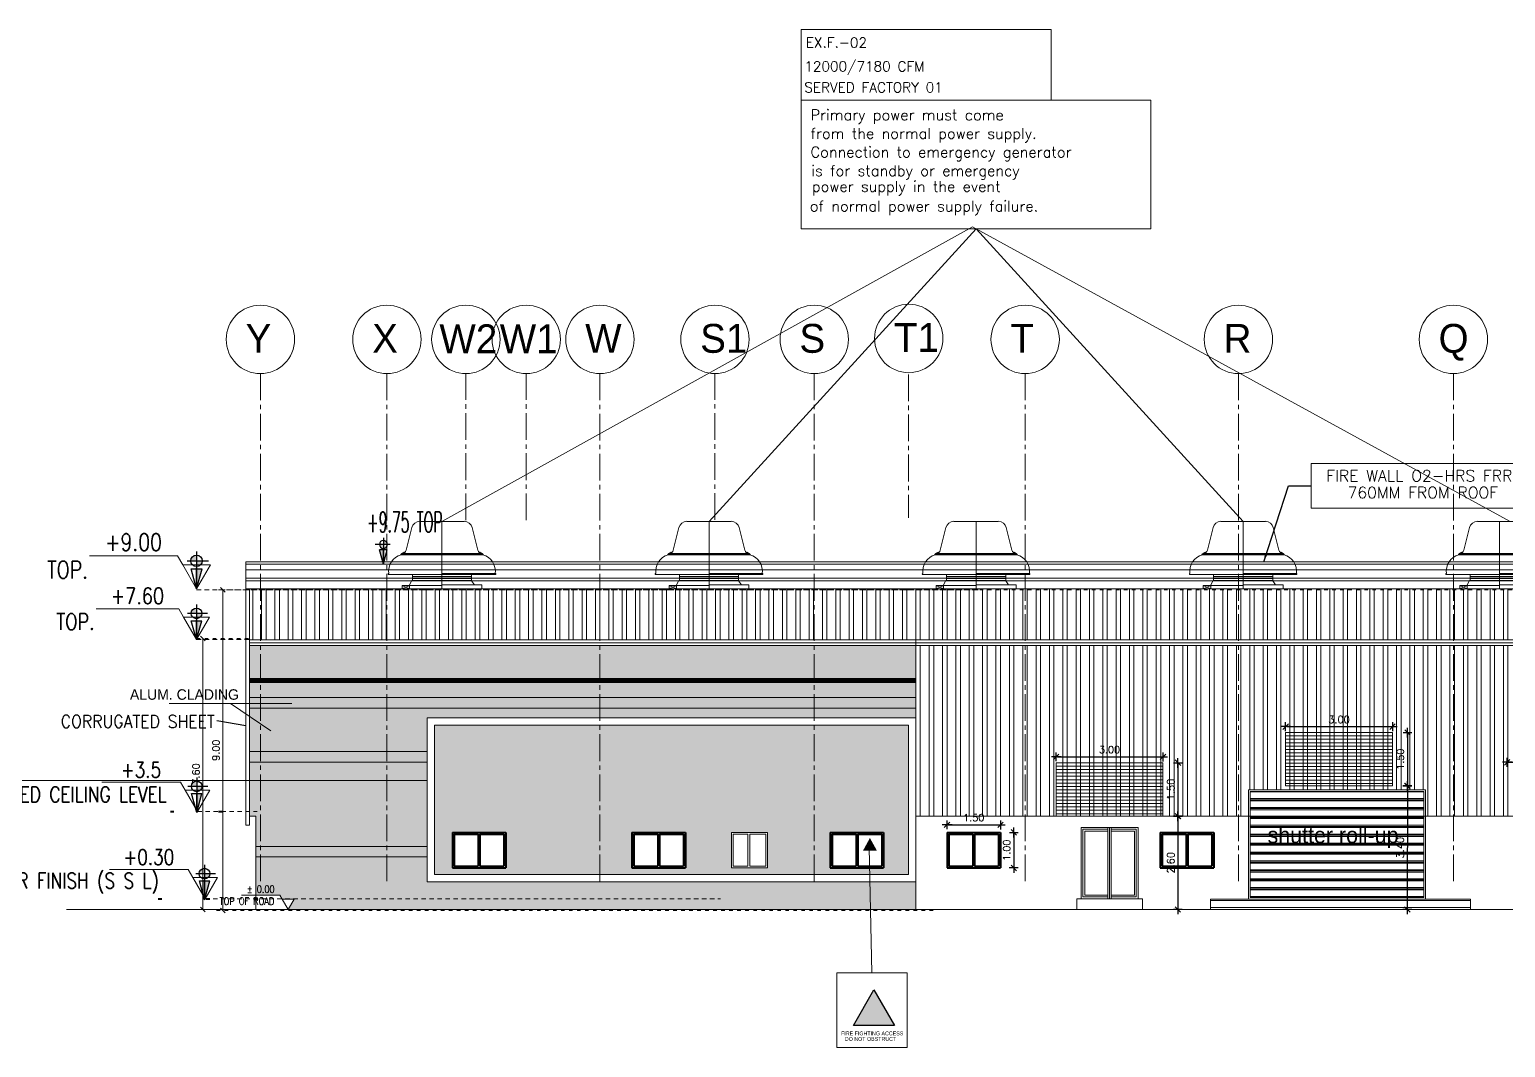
# Model space of a CAD drawing. Header units: inches. Extents: x -68096 to 69834, y -16833 to 17650.
# Drawn here: x 798.52 to 839.97, y -156.51 to -127.94 of the extents above; entities that cross this region are included whole.
import ezdxf
from ezdxf.enums import TextEntityAlignment as Align

# ---------------------------------------------------------------- set-up
doc = ezdxf.new("R2010")
doc.units = ezdxf.units.IN
doc.header["$MEASUREMENT"] = 0
for name, pattern in [('ACAD_ISO03W100', [30, 12, -18]), ('CENTER2', [1.125, 0.75, -0.125, 0.125, -0.125]), ('DASHED2', [0.375, 0.25, -0.125]), ('DOT2', [0.125, 0, -0.125]), ('HIDDEN2', [0.1875, 0.125, -0.0625])]:
    doc.linetypes.add(name, pattern=pattern)
for name, color, linetype in [('10', 7, 'Continuous'), ('11-FRESH-AIR-TEXT', 4, 'Continuous'), ('4-TEXT-HVAC', 4, 'Continuous'), ('a-kerb', 255, 'Continuous'), ('A-TEXT', 3, 'Continuous'), ('AXES', 251, 'CENTER2'), ('DIM18', 40, 'Continuous'), ('DOTS', 6, 'DOT2'), ('ELEV', 37, 'Continuous'), ('Hatch', 8, 'Continuous'), ('M-DETL-GRPH', 4, 'Continuous'), ('SECLEVEL', 1, 'Continuous'), ('TEXT', 23, 'Continuous')]:
    doc.layers.add(name, color=color, linetype=linetype)
for name, color, linetype, lineweight in [('A-EXISTING-HATCH-10', 8, 'Continuous', 20), ('A-LEVEL ICON', 223, 'Continuous', 20), ('A-WALLCMU-50', 7, 'Continuous', 50), ('PEN30', 35, 'Continuous', 13), ('REF', 233, 'Continuous', 18), ('WALL', 41, 'Continuous', 40)]:
    doc.layers.add(name, color=color, linetype=linetype, lineweight=lineweight)
doc.styles.add('ATTRIBUTE', font='ROMANS.shx')
doc.styles.add('Browallia', font='')
doc.styles.add('ROMANC', font='romanc', dxfattribs={"height": 0.2})
doc.styles.add('ROMANS', font='romans.shx')
doc.styles.get("Standard").update_dxf_attribs({"font": 'arial.ttf'})
doc.styles.add('STYLE6', font='romanc.shx', dxfattribs={"width": 0.6})
doc.styles.add('stylus BT ku', font='GOTHIC.TTF', dxfattribs={"height": 0.17})
doc.styles.add('TXT08', font='SIMPLEX.SHX', dxfattribs={"width": 0.9})
doc.styles.get('Browallia').set_extended_font_data('BrowalliaUPC')
doc.dimstyles.new('100', dxfattribs={"dimtxt": 0.2, "dimasz": 0.035, "dimexe": 0, "dimexo": 0, "dimgap": 0.1, "dimtad": 1, "dimzin": 0, "dimdsep": 46, "dimtxsty": 'ROMANS', "dimblk": 'J2', "dimblk1": 'J2', "dimblk2": 'J2', "dimsah": 1, "dimcen": 0, "dimse1": 1, "dimse2": 1, "dimclrd": 1, "dimclre": 1, "dimclrt": 6, "dimadec": 0, "dimazin": 0, "dimtfac": 0.9, "dimtix": 1, "dimtmove": 2, "dimatfit": 3, "dimldrblk": 'J2', "dimfxl": 1, "dimtolj": 1, "dimtzin": 0, "dimarcsym": 0})
doc.dimstyles.new('JYT', dxfattribs={"dimscale": 0, "dimtxt": 0.2, "dimasz": 0.13, "dimexe": 0.2, "dimexo": 0.05, "dimgap": 0.09, "dimtad": 1, "dimzin": 0, "dimdsep": 46, "dimtxsty": 'ROMANS', "dimblk": 'OBLIQUE', "dimcen": 0.09, "dimclrd": 1, "dimclre": 1, "dimclrt": 2, "dimadec": 0, "dimazin": 0, "dimtfac": 0.72, "dimtix": 1, "dimtofl": 0, "dimtmove": 2, "dimatfit": 3, "dimldrblk": 'OBLIQUE', "dimfxl": 0.2, "dimtolj": 1, "dimtzin": 0, "dimarcsym": 0})
doc.dimstyles.get("Standard").update_dxf_attribs({"dimtxt": 0.18, "dimasz": 0.18, "dimexe": 0.18, "dimexo": 0.0625, "dimgap": 0.09, "dimtad": 0, "dimtih": 1, "dimtoh": 1, "dimdec": 4, "dimzin": 0, "dimdsep": 46, "dimtxsty": 'Standard', "dimcen": 0.09, "dimadec": 0, "dimazin": 0, "dimtfac": 1, "dimtdec": 4, "dimtofl": 0, "dimtmove": 0, "dimatfit": 3, "dimfxl": 1, "dimtolj": 1, "dimtzin": 0, "dimarcsym": 0})

# ---------------------------------------------------------------- blocks, each defined once
blk = doc.blocks.new('FCDFGGFG')
at = {"layer": 'WALL', "color": 4}
for p, q in [((240210.801, 378382.833), (240210.801, 378381.833)), ((240210.801, 378382.833), (240212.301, 378382.833)), ((240212.301, 378382.833), (240212.301, 378381.833)), ((240210.801, 378381.833), (240212.301, 378381.833))]:
    blk.add_line(p, q, dxfattribs=at)
at = {"layer": 'WALL', "color": 1}
for p, q in [((240210.851, 378382.783), (240210.851, 378381.883)), ((240210.851, 378382.783), (240211.526, 378382.783)), ((240211.526, 378382.783), (240211.526, 378381.883)), ((240211.576, 378382.783), (240212.251, 378382.783)), ((240211.576, 378382.783), (240211.576, 378381.883)), ((240212.251, 378382.783), (240212.251, 378381.883)), ((240210.851, 378381.883), (240211.526, 378381.883)), ((240211.576, 378381.883), (240212.251, 378381.883))]:
    blk.add_line(p, q, dxfattribs=at)
blk = doc.blocks.new('LEVL')
at = {"layer": 'REF'}
for p, q in [((-275, 476), (-1552, 476)), ((-200, 346), (-275, 476))]:
    blk.add_line(p, q, dxfattribs=at)
blk.add_lwpolyline([(200, 346), (-200, 346), (0, 0)], close=True, dxfattribs=at)
at = {"layer": 'REF', "style": 'ATTRIBUTE', "width": 0.8, "flags": 12}
for tag, p in [('LEVEL', (-914, 676)), ('POSITION', (-914, 276))]:
    blk.add_attdef(tag, text='', height=250, dxfattribs=at).set_placement(p, align=Align.MIDDLE)
blk = doc.blocks.new('A$C243146B1')
at = {"layer": 'SECLEVEL'}
h = blk.add_hatch(color=256, dxfattribs=at)
h.paths.add_polyline_path([(0.116, 0.1), (0.144, 0.1), (0.185, 0.247), (0.116, 0.247)])
h.paths.add_polyline_path([(0.116, 0.273, 0.414214), (0.186, 0.343, 0.006678), (0.186, 0.344), (0.116, 0.344)])
h.paths.add_polyline_path([(0.144, 0.1), (0.116, 0.1), (0.116, 0.05), (0.13, 0.05)])
h.paths.add_polyline_path([(0.116, 0), (0.13, 0.05), (0.116, 0.05)])
h.paths.add_polyline_path([(0.116, 0.413, 0.406412), (0.046, 0.344), (0.116, 0.344)])
for p, q in [((0.116, 0.457), (0.116, 0.247)), ((0, 0.344), (0.261, 0.344)), ((0.048, 0.247), (0.185, 0.247)), ((0.116, 0), (0.048, 0.247)), ((0.116, 0.059), (0.116, 0.259)), ((0.116, 0.247), (0.116, 0)), ((0.116, 0), (0.185, 0.247))]:
    blk.add_line(p, q, dxfattribs=at)
blk.add_circle((0.116, 0.343), 0.07, dxfattribs=at)
blk = doc.blocks.new('_Oblique')
at = {"color": 0, "linetype": 'ByBlock', "lineweight": -2}
blk.add_line((-0.5, -0.5), (0.5, 0.5), dxfattribs=at)
blk = doc.blocks.new('*D236')
at = {"color": 1, "linetype": 'DOT2', "lineweight": -2, "transparency": 16777216}
for p, q in [((240202.276, 378389.639), (240159.566, 378389.639)), ((240179.717, 378380.639), (240159.566, 378380.639))]:
    blk.add_line(p, q, dxfattribs=at)
at = {"color": 1, "lineweight": -2, "transparency": 16777216}
blk.add_line((240159.766, 378389.639), (240159.766, 378380.639), dxfattribs=at)
at = {"layer": 'Defpoints', "color": 0, "transparency": 16777216}
for p in [(240202.326, 378389.639), (240159.766, 378380.639), (240179.767, 378380.639)]:
    blk.add_point(p, dxfattribs=at)
at = {"color": 1, "lineweight": -2, "transparency": 16777216, "xscale": 0.13, "yscale": 0.13, "zscale": 0.13}
for p, rotation in [((240159.766, 378389.639), 90), ((240159.766, 378380.639), 270)]:
    blk.add_blockref('_Oblique', p, dxfattribs=dict(at, rotation=rotation))
at = {"color": 2, "transparency": 16777216, "insert": (240159.576, 378385.139), "char_height": 0.2, "attachment_point": 5, "rotation": 90, "style": 'ROMANS'}
blk.add_mtext('\\A1;9.00', dxfattribs=at)
blk = doc.blocks.new('*D237')
at = {"color": 1, "linetype": 'DOT2', "lineweight": -2, "transparency": 16777216}
for p, q in [((240160.486, 378388.273), (240159.005, 378388.273)), ((240160.488, 378380.669), (240159.005, 378380.669))]:
    blk.add_line(p, q, dxfattribs=at)
at = {"color": 1, "lineweight": -2, "transparency": 16777216}
blk.add_line((240159.205, 378388.273), (240159.205, 378380.669), dxfattribs=at)
at = {"layer": 'Defpoints', "color": 0, "transparency": 16777216}
for p in [(240160.536, 378388.273), (240159.205, 378380.669), (240160.538, 378380.669)]:
    blk.add_point(p, dxfattribs=at)
at = {"color": 1, "lineweight": -2, "transparency": 16777216, "xscale": 0.13, "yscale": 0.13, "zscale": 0.13}
for p, rotation in [((240159.205, 378388.273), 90), ((240159.205, 378380.669), 270)]:
    blk.add_blockref('_Oblique', p, dxfattribs=dict(at, rotation=rotation))
at = {"color": 2, "transparency": 16777216, "insert": (240159.015, 378384.471), "char_height": 0.2, "attachment_point": 5, "rotation": 90, "style": 'ROMANS'}
blk.add_mtext('\\A1;7.60', dxfattribs=at)
blk = doc.blocks.new('J2')
for p, q in [((-4, 0), (0, 0)), ((-2.2, -2.2), (2.2, 2.2)), ((0, 3.5), (0, -3.6)), ((0, 0), (3.8, 0))]:
    blk.add_line(p, q)
blk = doc.blocks.new('*D275')
at = {"color": 1, "lineweight": -2, "transparency": 16777216}
blk.add_line((824.319, -150.263), (825.749, -150.263), dxfattribs=at)
at = {"layer": 'Defpoints', "color": 0, "transparency": 16777216}
for p in [(825.784, -150.263), (824.284, -150.473), (825.784, -150.473)]:
    blk.add_point(p, dxfattribs=at)
at = {"color": 1, "lineweight": -2, "transparency": 16777216, "xscale": 0.035, "yscale": 0.035, "zscale": 0.035, "rotation": 180}
blk.add_blockref('J2', (824.284, -150.263), dxfattribs=at)
at = {"color": 1, "lineweight": -2, "transparency": 16777216, "xscale": 0.035, "yscale": 0.035, "zscale": 0.035}
blk.add_blockref('J2', (825.784, -150.263), dxfattribs=at)
at = {"color": 6, "lineweight": 0, "transparency": 16777216, "insert": (825.034, -150.063), "char_height": 0.2, "attachment_point": 5, "style": 'ROMANS'}
blk.add_mtext('\\A1;1.50', dxfattribs=at)
blk = doc.blocks.new('*D276')
at = {"color": 1, "lineweight": -2, "transparency": 16777216}
blk.add_line((826.158, -150.508), (826.158, -151.438), dxfattribs=at)
at = {"layer": 'Defpoints', "color": 0, "transparency": 16777216}
for p in [(825.784, -150.473), (825.784, -151.473), (826.158, -151.473)]:
    blk.add_point(p, dxfattribs=at)
at = {"color": 1, "lineweight": -2, "transparency": 16777216, "xscale": 0.035, "yscale": 0.035, "zscale": 0.035}
for p, rotation in [((826.158, -150.473), 90), ((826.158, -151.473), 270)]:
    blk.add_blockref('J2', p, dxfattribs=dict(at, rotation=rotation))
at = {"color": 6, "lineweight": 0, "transparency": 16777216, "insert": (825.958, -150.973), "char_height": 0.2, "attachment_point": 5, "rotation": 90, "style": 'ROMANS'}
blk.add_mtext('\\A1;1.00', dxfattribs=at)
blk = doc.blocks.new('A$C1A8B6790')
at = {"layer": 'A-EXISTING-HATCH-10'}
h = blk.add_hatch(color=256, dxfattribs=at)
h.dxf.hatch_style = 1
h.paths.add_polyline_path([(750, 1299), (0, 0), (1500, 0)])
at = {"layer": 'ELEV'}
for p, q in [((750, 1299), (0, 0)), ((1500, 0), (750, 1299)), ((0, 0), (1500, 0))]:
    blk.add_line(p, q, dxfattribs=at)
blk = doc.blocks.new('*D277')
at = {"color": 1, "lineweight": -2, "transparency": 16777216}
blk.add_line((833.827, -147.506), (836.757, -147.506), dxfattribs=at)
at = {"layer": 'Defpoints', "color": 0, "transparency": 16777216}
for p in [(836.792, -147.506), (833.792, -147.67), (836.792, -147.67)]:
    blk.add_point(p, dxfattribs=at)
at = {"color": 1, "lineweight": -2, "transparency": 16777216, "xscale": 0.035, "yscale": 0.035, "zscale": 0.035, "rotation": 180}
blk.add_blockref('J2', (833.792, -147.506), dxfattribs=at)
at = {"color": 1, "lineweight": -2, "transparency": 16777216, "xscale": 0.035, "yscale": 0.035, "zscale": 0.035}
blk.add_blockref('J2', (836.792, -147.506), dxfattribs=at)
at = {"color": 6, "lineweight": 0, "transparency": 16777216, "insert": (835.292, -147.306), "char_height": 0.2, "attachment_point": 5, "style": 'ROMANS'}
blk.add_mtext('\\A1;3.00', dxfattribs=at)
blk = doc.blocks.new('*D256')
at = {"color": 1, "lineweight": -2, "transparency": 16777216}
blk.add_line((837.213, -147.705), (837.213, -149.135), dxfattribs=at)
at = {"layer": 'Defpoints', "color": 0, "transparency": 16777216}
for p in [(836.791, -147.67), (836.791, -149.17), (837.213, -149.17)]:
    blk.add_point(p, dxfattribs=at)
at = {"color": 1, "lineweight": -2, "transparency": 16777216, "xscale": 0.035, "yscale": 0.035, "zscale": 0.035}
for p, rotation in [((837.213, -147.67), 90), ((837.213, -149.17), 270)]:
    blk.add_blockref('J2', p, dxfattribs=dict(at, rotation=rotation))
at = {"color": 6, "lineweight": 0, "transparency": 16777216, "insert": (837.013, -148.42), "char_height": 0.2, "attachment_point": 5, "rotation": 90, "style": 'ROMANS'}
blk.add_mtext('\\A1;1.50', dxfattribs=at)
blk = doc.blocks.new('*D257')
at = {"color": 1, "lineweight": -2, "transparency": 16777216}
blk.add_line((837.211, -149.206), (837.21, -152.602), dxfattribs=at)
at = {"layer": 'Defpoints', "color": 0, "transparency": 16777216}
for p in [(836.792, -149.17), (836.791, -152.637), (837.21, -152.637)]:
    blk.add_point(p, dxfattribs=at)
at = {"color": 1, "lineweight": -2, "transparency": 16777216, "xscale": 0.035, "yscale": 0.035, "zscale": 0.035}
for p, rotation in [((837.211, -149.171), 89.97730102834859), ((837.21, -152.637), 269.9773010283486)]:
    blk.add_blockref('J2', p, dxfattribs=dict(at, rotation=rotation))
at = {"color": 6, "lineweight": 0, "transparency": 16777216, "insert": (837.011, -150.904), "char_height": 0.2, "attachment_point": 5, "rotation": 89.9773, "style": 'ROMANS'}
blk.add_mtext('\\A1;3.40', dxfattribs=at)
blk = doc.blocks.new('*D264')
at = {"color": 1, "lineweight": -2, "transparency": 16777216}
blk.add_line((827.382, -148.354), (830.312, -148.354), dxfattribs=at)
at = {"layer": 'Defpoints', "color": 0, "transparency": 16777216}
for p in [(830.347, -148.354), (827.347, -148.519), (830.347, -148.519)]:
    blk.add_point(p, dxfattribs=at)
at = {"color": 1, "lineweight": -2, "transparency": 16777216, "xscale": 0.035, "yscale": 0.035, "zscale": 0.035, "rotation": 180}
blk.add_blockref('J2', (827.347, -148.354), dxfattribs=at)
at = {"color": 1, "lineweight": -2, "transparency": 16777216, "xscale": 0.035, "yscale": 0.035, "zscale": 0.035}
blk.add_blockref('J2', (830.347, -148.354), dxfattribs=at)
at = {"color": 6, "lineweight": 0, "transparency": 16777216, "insert": (828.847, -148.154), "char_height": 0.2, "attachment_point": 5, "style": 'ROMANS'}
blk.add_mtext('\\A1;3.00', dxfattribs=at)
blk = doc.blocks.new('*D255')
at = {"color": 1, "lineweight": -2, "transparency": 16777216}
blk.add_line((830.77, -148.554), (830.77, -149.984), dxfattribs=at)
at = {"layer": 'Defpoints', "color": 0, "transparency": 16777216}
for p in [(830.347, -148.519), (830.347, -150.019), (830.77, -150.019)]:
    blk.add_point(p, dxfattribs=at)
at = {"color": 1, "lineweight": -2, "transparency": 16777216, "xscale": 0.035, "yscale": 0.035, "zscale": 0.035}
for p, rotation in [((830.77, -148.519), 90), ((830.77, -150.019), 270)]:
    blk.add_blockref('J2', p, dxfattribs=dict(at, rotation=rotation))
at = {"color": 6, "lineweight": 0, "transparency": 16777216, "insert": (830.57, -149.269), "char_height": 0.2, "attachment_point": 5, "rotation": 90, "style": 'ROMANS'}
blk.add_mtext('\\A1;1.50', dxfattribs=at)
blk = doc.blocks.new('*D265')
at = {"color": 1, "lineweight": -2, "transparency": 16777216}
blk.add_line((830.768, -150.052), (830.768, -152.602), dxfattribs=at)
at = {"layer": 'Defpoints', "color": 0, "transparency": 16777216}
for p in [(830.768, -150.017), (830.768, -152.637), (830.768, -152.637)]:
    blk.add_point(p, dxfattribs=at)
at = {"color": 1, "lineweight": -2, "transparency": 16777216, "xscale": 0.035, "yscale": 0.035, "zscale": 0.035}
for p, rotation in [((830.768, -150.017), 90), ((830.768, -152.637), 270)]:
    blk.add_blockref('J2', p, dxfattribs=dict(at, rotation=rotation))
at = {"color": 6, "lineweight": 0, "transparency": 16777216, "insert": (830.568, -151.327), "char_height": 0.2, "attachment_point": 5, "rotation": 90, "style": 'ROMANS'}
blk.add_mtext('\\A1;2.60', dxfattribs=at)
blk = doc.blocks.new('*D269')
at = {"color": 1, "lineweight": -2, "transparency": 16777216}
blk.add_line((840.051, -148.507), (842.981, -148.507), dxfattribs=at)
at = {"layer": 'Defpoints', "color": 0, "transparency": 16777216}
for p in [(840.016, -148.672), (843.016, -148.507), (843.016, -148.672)]:
    blk.add_point(p, dxfattribs=at)
at = {"color": 1, "lineweight": -2, "transparency": 16777216, "xscale": 0.035, "yscale": 0.035, "zscale": 0.035, "rotation": 180}
blk.add_blockref('J2', (840.016, -148.507), dxfattribs=at)
at = {"color": 1, "lineweight": -2, "transparency": 16777216, "xscale": 0.035, "yscale": 0.035, "zscale": 0.035}
blk.add_blockref('J2', (843.016, -148.507), dxfattribs=at)
at = {"color": 6, "lineweight": 0, "transparency": 16777216, "insert": (841.516, -148.307), "char_height": 0.2, "attachment_point": 5, "style": 'ROMANS'}
blk.add_mtext('\\A1;3.00', dxfattribs=at)
blk = doc.blocks.new('A$C6945116A')
at = {"layer": 'M-DETL-GRPH', "color": 214, "linetype": 'Continuous', "lineweight": 0}
for p, q in [((-1537, 3851), (-1827, 2692)), ((-1133, 4166), (1133, 4166)), ((0, 4166), (0, 729)), ((1537, 3851), (1827, 2692)), ((-2083, 2465), (0, 2465)), ((-2078, 2500), (0, 2500)), ((-2033, 2534), (0, 2534)), ((2033, 2534), (0, 2534)), ((2078, 2500), (0, 2500)), ((2083, 2465), (0, 2465)), ((-1536, 1458), (-2737, 1458)), ((-2035, 901), (-1657, 729)), ((-1657, 901), (-2035, 729)), ((-2035, 901), (0, 901)), ((-2035, 901), (-2035, 729)), ((-1657, 937), (-1657, 729)), ((-1537, 1147), (-1656, 937)), ((0, 1458), (-1537, 1458)), ((1508, 1145), (-1537, 1145)), ((-1507, 1458), (-1507, 1142)), ((-1507, 1354), (0, 1354)), ((-1507, 1250), (0, 1250)), ((2717, 1503), (0, 1503)), ((2741, 1458), (0, 1458)), ((1508, 1354), (0, 1354)), ((1508, 1250), (0, 1250)), ((2036, 937), (0, 937)), ((1508, 1458), (1508, 1142)), ((1508, 1141), (1655, 937)), ((2036, 937), (2036, 729)), ((-2035, 729), (-1657, 729)), ((2036, 729), (-1657, 729))]:
    blk.add_line(p, q, dxfattribs=at)
for centre, radius, start, end in [((-1133, 3750), 417, 90, 165.96417), ((1133, 3750), 417, 14.03624, 90), ((-1848, 1621), 876, 105.59889, 187.73303), ((-2085, 2482), 17.6, 79.06441, 262.3921), ((-2081, 2482), 17.6, 79.06441, 262.3921), ((-2040, 2493), 41.9, 84.9726, 170.34066), ((-2036, 2493), 41.9, 84.9726, 170.34066), ((-2029, 2743), 208, 270, 345.96376), ((-2029, 2743), 208, 270, 345.96497), ((2029, 2743), 208, 194.03503, 270), ((2036, 2493), 41.9, 9.65934, 95.0274), ((2081, 2482), 17.6, 277.6079, 100.93559), ((1848, 1621), 876, 352.26697, 74.40111), ((-2717, 1476), 27.1, 86.66634, 222.80555), ((2714, 1473), 31, 330.30601, 87.43106)]:
    blk.add_arc(centre, radius, start, end, dxfattribs=at)
for points in [[(-1902, 2534), (-1932, 2622), (-2043, 2534), (-2050, 2555)], [(1902, 2534), (1932, 2622), (2043, 2534), (2050, 2555)], [(0, 1354), (-1507, 1354), (0, 1250), (-1507, 1250)], [(0, 1354), (1508, 1354), (0, 1250), (1508, 1250)]]:
    blk.add_solid(points, dxfattribs=at)
blk = doc.blocks.new('FGFGGG')
at = {"linetype": 'HIDDEN2', "lineweight": 0}
for p, q in [((240159.031, 378389.639), (240181.08, 378389.639)), ((240159.031, 378388.243), (240160.538, 378388.243)), ((240159.053, 378383.419), (240160.729, 378383.419)), ((240159.273, 378380.969), (240173.748, 378380.969))]:
    blk.add_line(p, q, dxfattribs=at)
at = {"color": 1}
blk.add_line((240160.416, 378385.821), (240159.602, 378385.965), dxfattribs=at)
at = {"layer": 'DOTS', "lineweight": 40, "ltscale": 10}
for p, q in [((240158.297, 378383.419), (240160.416, 378383.419)), ((240157.955, 378380.969), (240161.235, 378380.969))]:
    blk.add_line(p, q, dxfattribs=at)
at = {"xscale": 2.288050095259676, "yscale": 2.288050095259676, "zscale": 2.288050095259676}
blk.add_blockref('A$C243146B1', (240158.765, 378389.669), dxfattribs=at)
at = {"layer": 'A-LEVEL ICON', "lineweight": 40}
ref = blk.add_blockref('LEVL', (240159.031, 378389.669), dxfattribs=dict(at, xscale=0.0019368287010889, yscale=0.0019368287010889, zscale=0.0019368287010889))
ref.add_attrib('LEVEL', '+9.00', dxfattribs={"layer": 'REF', "height": 0.4842, "style": 'ATTRIBUTE', "width": 0.8, "flags": 12}).set_placement((240157.261, 378390.979), align=Align.MIDDLE)
ref.add_attrib('POSITION', 'TOP.', dxfattribs={"layer": 'REF', "height": 0.4842, "style": 'ATTRIBUTE', "width": 0.8, "flags": 12}).set_placement((240155.41, 378390.204), align=Align.MIDDLE)
ref = blk.add_blockref('LEVL', (240159.031, 378388.243), dxfattribs=dict(at, xscale=0.0018176215743749, yscale=0.0018176215743749, zscale=0.0018176215743749))
ref.add_attrib('LEVEL', '+7.60', dxfattribs={"layer": 'REF', "height": 0.4544, "style": 'ATTRIBUTE', "width": 0.8, "flags": 12}).set_placement((240157.37, 378389.472), align=Align.MIDDLE)
ref.add_attrib('POSITION', 'TOP.', dxfattribs={"layer": 'REF', "height": 0.4544, "style": 'ATTRIBUTE', "width": 0.8, "flags": 12}).set_placement((240155.633, 378388.745), align=Align.MIDDLE)
at = {"layer": 'A-LEVEL ICON', "lineweight": 40, "xscale": 2.147226140368728, "yscale": 2.147226140368728, "zscale": 2.147226140368728}
for p in [(240158.781, 378388.243), (240158.786, 378383.389), (240159.006, 378380.939)]:
    blk.add_blockref('A$C243146B1', p, dxfattribs=at)
at = {"layer": 'A-LEVEL ICON', "lineweight": 40}
ref = blk.add_blockref('LEVL', (240159.053, 378383.419), dxfattribs=dict(at, xscale=0.0017303374331756, yscale=0.0017303374331756, zscale=0.0017303374331756))
ref.add_attrib('LEVEL', '+3.5', dxfattribs={"layer": 'REF', "height": 0.4326, "style": 'ATTRIBUTE', "width": 0.8, "flags": 12}).set_placement((240157.472, 378384.589), align=Align.MIDDLE)
ref.add_attrib('POSITION', 'SHED CEILING LEVEL', dxfattribs={"layer": 'REF', "height": 0.43258, "style": 'ATTRIBUTE', "width": 0.8, "flags": 12}).set_placement((240155.818, 378383.897), align=Align.MIDDLE)
ref = blk.add_blockref('LEVL', (240159.273, 378380.969), dxfattribs=dict(at, xscale=0.0017304456733753, yscale=0.0017304456733753, zscale=0.0017304456733753))
ref.add_attrib('LEVEL', '+0.30', dxfattribs={"layer": 'REF', "height": 0.4326, "style": 'ATTRIBUTE', "width": 0.8, "flags": 12}).set_placement((240157.692, 378382.139), align=Align.MIDDLE)
ref.add_attrib('POSITION', 'TOP OF FLOOR FINISH (S S L)', dxfattribs={"layer": 'REF', "height": 0.43261, "style": 'ATTRIBUTE', "width": 0.8, "flags": 12}).set_placement((240154.429, 378381.447), align=Align.MIDDLE)
ref = blk.add_blockref('LEVL', (240161.604, 378380.669), dxfattribs=dict(at, xscale=0.0008434292181185, yscale=0.0008434292181185, zscale=0.0008434292181185))
ref.add_attrib('LEVEL', '%%P 0.00', dxfattribs={"layer": 'REF', "height": 0.2109, "style": 'ATTRIBUTE', "width": 0.8, "flags": 12}).set_placement((240160.834, 378381.239), align=Align.MIDDLE)
ref.add_attrib('POSITION', 'TOP OF ROAD', dxfattribs={"layer": 'REF', "height": 0.21086, "style": 'ATTRIBUTE', "width": 0.8, "flags": 12}).set_placement((240160.446, 378380.902), align=Align.MIDDLE)
at = {"color": 2, "insert": (240159.543, 378385.946), "char_height": 0.357, "attachment_point": 6, "style": 'TXT08'}
blk.add_mtext('CORRUGATED SHEET', dxfattribs=at)
for base, p1, p2, picture, middle in [((240159.766, 378380.639), (240202.326, 378389.639), (240179.767, 378380.639), '*D236', (240159.576, 378385.139)), ((240159.205, 378380.669), (240160.536, 378388.273), (240160.538, 378380.669), '*D237', (240159.015, 378384.471))]:
    dim = blk.add_linear_dim(base=base, p1=p1, p2=p2, angle=90, dimstyle='JYT', override={"dimscale": 1})
    dim.commit()
    dim.dimension.update_dxf_attribs({"geometry": picture, "text_midpoint": middle})

msp = doc.modelspace()

# ---------------------------------------------------------------- hatches: boundary and pattern name
at = {"lineweight": 0, "true_color": 0x636466}
h = msp.add_hatch(color=251, dxfattribs=at)
h.dxf.hatch_style = 1
h.set_gradient(color1=(91, 91, 91), tint=1, name='HEMISPHERICAL')
h.paths.add_polyline_path([(823.40761, -145.22691), (804.69316, -145.22691), (804.69316, -146.15723), (823.40761, -146.15723)])
h.paths.add_polyline_path([(823.40761, -146.26339), (804.69316, -146.26339), (804.69316, -146.69022), (823.40761, -146.69022)])
h.paths.add_polyline_path([(809.68493, -147.26056), (823.40761, -147.26056), (823.40761, -146.98687), (804.69316, -146.98687), (804.69316, -148.20424), (809.68493, -148.20424)])
h.paths.add_polyline_path([(809.68493, -148.50089), (804.69316, -148.50089), (804.69316, -149.01644), (809.68493, -149.01644)])
h.paths.add_polyline_path([(809.68493, -149.01644), (804.69316, -149.01644), (804.69316, -150.01866), (804.86977, -150.01866), (804.86977, -150.86678), (809.68493, -150.86678)])
h.paths.add_polyline_path([(825.05889, -150.52326), (825.73389, -150.52326), (825.73389, -151.42326), (825.05889, -151.42326)], flags=0)
h.paths.add_polyline_path([(831.04743, -150.52326), (831.72243, -150.52326), (831.72243, -151.42326), (831.04743, -151.42326)], flags=0)
h.paths.add_polyline_path([(804.51656, -152.22498), (805.50558, -152.22498), (805.50558, -151.9087), (804.51656, -151.9087)], flags=9)
h.paths.add_polyline_path([(823.40761, -152.63726), (823.40761, -151.85926), (809.68493, -151.85926), (809.68493, -151.16342), (804.86977, -151.16342), (804.86977, -152.23553), (805.54973, -152.23553), (805.60847, -152.33726), (805.95488, -152.33726), (805.78168, -152.63726)])
at = {"lineweight": 0}
h = msp.add_hatch(color=172, dxfattribs=at)
h.dxf.hatch_style = 1
h.set_gradient(color1=(0, 0, 204), tint=1)
h.paths.add_polyline_path([(823.40761, -146.98687), (823.40761, -146.69022), (804.69316, -146.69022), (804.69316, -146.98687)])
h.paths.add_polyline_path([(809.68493, -151.16342), (809.68493, -150.86678), (804.86977, -150.86678), (804.86977, -151.16342)])
h.paths.add_polyline_path([(809.68493, -148.50089), (809.68493, -148.20424), (804.69316, -148.20424), (804.69316, -148.50089)])
at = {"lineweight": 0, "true_color": 0x636466}
h = msp.add_hatch(dxfattribs=at)
h.set_pattern_fill('AR-B816C', color=251, scale=0.01)
h.set_pattern_definition([(0, (-610.92151, -710.982186), (0.08, 0.08), [0.15625, -0.00375]), (0, (-611.00151, -710.978436), (0.08, 0.08), [0.15625, -0.00375]), (90, (-610.92151, -710.982186), (-0.08, 0.08), [-0.08375, 0.07625]), (90, (-610.92526, -710.982186), (-0.08, 0.08), [-0.08375, 0.07625])])
h.paths.add_polyline_path([(823.20413, -147.46404), (809.88842, -147.46404), (809.88842, -151.65578), (823.20413, -151.65578)])
h.paths.add_polyline_path([(815.4367, -150.47326), (816.9367, -150.47326), (816.9367, -151.47326), (815.4367, -151.47326)], flags=16)
h.paths.add_polyline_path([(815.4867, -150.52326), (816.1617, -150.52326), (816.1617, -151.42326), (815.4867, -151.42326)], flags=0)
h.paths.add_polyline_path([(816.2117, -150.52326), (816.8867, -150.52326), (816.8867, -151.42326), (816.2117, -151.42326)], flags=0)
h.paths.add_polyline_path([(811.89196, -150.47326), (811.89196, -151.47326), (810.39196, -151.47326), (810.39196, -150.47326)], flags=16)
h.paths.add_polyline_path([(811.84196, -150.52326), (811.84196, -151.42326), (811.16696, -151.42326), (811.16696, -150.52326)], flags=0)
h.paths.add_polyline_path([(811.11696, -150.52326), (811.11696, -151.42326), (810.44196, -151.42326), (810.44196, -150.52326)], flags=0)
h.paths.add_polyline_path([(818.2316, -150.47326), (819.24345, -150.47326), (819.24345, -151.47326), (818.2316, -151.47326)], flags=16)
h.paths.add_polyline_path([(818.2816, -150.52326), (818.69339, -150.52326), (818.69339, -151.42326), (818.2816, -151.42326)], flags=0)
h.paths.add_polyline_path([(818.74339, -150.52326), (819.19345, -150.52326), (819.19345, -151.42326), (818.74339, -151.42326)], flags=0)
h.paths.add_polyline_path([(821.00406, -150.47326), (822.50406, -150.47326), (822.50406, -151.47326), (821.00406, -151.47326)], flags=16)
h.paths.add_polyline_path([(821.05406, -150.52326), (821.72906, -150.52326), (821.72906, -151.42326), (821.05406, -151.42326)], flags=0)
h.paths.add_polyline_path([(821.77906, -150.52326), (822.45406, -150.52326), (822.45406, -151.42326), (821.77906, -151.42326)], flags=0)
at = {"layer": 'a-kerb', "lineweight": 0, "true_color": 0x636466}
h = msp.add_hatch(dxfattribs=at)
h.set_pattern_fill('PLAST', color=251, angle=180, style=0)
h.set_pattern_definition([(180, (104.16566, -564.02476), (0, -0.25), []), (180, (104.16566, -564.056), (0, -0.25), []), (180, (104.16566, -564.08726), (0, -0.25), [])])
h.paths.add_polyline_path([(837.67323, -152.30172), (837.67323, -149.32711), (832.79952, -149.32711), (832.79952, -152.30172)])
h.paths.add_polyline_path([(833.13952, -151.04315), (837.49666, -151.04315), (837.49666, -150.16854), (833.13952, -150.16854)], flags=24)
at = {"layer": 'A-WALLCMU-50', "lineweight": 0, "true_color": 0x636466}
msp.add_hatch(color=251, dxfattribs=at).paths.add_polyline_path([(821.92284, -150.98951), (822.118, -150.63059), (822.31524, -150.98744)])
at = {"layer": 'Hatch', "lineweight": 0, "true_color": 0x636466}
h = msp.add_hatch(dxfattribs=at)
h.set_pattern_fill('ANSI32', color=251, angle=45, style=0)
h.set_pattern_definition([(90, (-239451.46638, -378533.30615), (-0.375, 1e-16), []), (90, (-239451.34138, -378533.18115), (-0.375, 1e-16), [])])
h.paths.add_polyline_path([(880.74952, -145.06801), (880.74952, -143.63729), (804.69316, -143.63729), (804.69316, -145.06801)])
h = msp.add_hatch(dxfattribs=at)
h.set_pattern_fill('ANSI32', color=251, angle=45, style=0)
h.set_pattern_definition([(90, (-239451.46638, -378534.89577), (-0.375, 1e-16), []), (90, (-239451.34138, -378534.77077), (-0.375, 1e-16), [])])
h.paths.add_polyline_path([(823.40761, -145.22691), (823.40761, -150.01866), (832.74952, -150.01866), (832.74952, -149.27711), (837.72323, -149.27711), (837.72323, -150.01866), (857.0857, -150.01866), (857.0857, -149.27711), (861.8697, -149.27711), (861.8697, -150.01866), (869.1925, -150.01866), (869.1925, -149.27711), (873.17763, -149.31798), (873.17763, -150.01866), (880.74952, -150.01866), (880.74952, -145.22691)])

# ---------------------------------------------------------------- linework, layer by layer
at = {"color": 81, "lineweight": 0}
for p, q in [((810.10084, -141.74346), (825.00382, -133.47795)), ((817.60084, -141.74346), (825.10084, -133.53107)), ((825.00382, -133.47795), (840.10084, -141.74346)), ((825.10084, -133.53107), (832.60084, -141.74346))]:
    msp.add_line(p, q, dxfattribs=at)
at = {"color": 251, "lineweight": 0, "true_color": 0x636466}
for p, q in [((881.02613, -142.87729), (804.59316, -142.87729)), ((804.59316, -142.87729), (804.59316, -142.94146)), ((804.59316, -142.94146), (880.74952, -142.94146)), ((804.69316, -142.94146), (804.59316, -142.94146)), ((804.59316, -142.94146), (804.59316, -150.2714)), ((804.64316, -142.94146), (815.14316, -142.94146)), ((804.59316, -143.09975), (881.02613, -143.09975)), ((804.59316, -143.33717), (881.02613, -143.33717)), ((804.59316, -143.41631), (881.02613, -143.41631)), ((804.59316, -143.63729), (881.02613, -143.63729)), ((804.69316, -143.63729), (804.69316, -150.2714)), ((804.69316, -143.63729), (804.69316, -150.2714)), ((823.40761, -150.01866), (823.40761, -143.63729)), ((804.69316, -145.06801), (881.02613, -145.06801)), ((804.69316, -145.15208), (881.02613, -145.15208)), ((823.40761, -145.52283), (823.40761, -152.63726)), ((805.88331, -146.85924), (802.4431, -146.85924)), ((805.29288, -147.61941), (804.1632, -146.85924)), ((809.68493, -149.01644), (794.04193, -149.01644)), ((804.69316, -150.01866), (804.86977, -150.01866)), ((804.86977, -150.01866), (804.86977, -152.63726)), ((804.86977, -150.01866), (804.86977, -152.63726)), ((823.40761, -150.01866), (880.92613, -150.01866)), ((804.59316, -150.2714), (804.69316, -150.2714)), ((828.84706, -150.33726), (828.04955, -150.33726)), ((828.04955, -150.33726), (828.04955, -152.33726)), ((828.79695, -152.33726), (828.79695, -150.33726)), ((828.84706, -150.33726), (828.84706, -152.33726)), ((828.84706, -152.33726), (828.84706, -150.33726)), ((828.84706, -150.33726), (829.64955, -150.33726)), ((828.89717, -152.33726), (828.89717, -150.33726)), ((829.64955, -150.33726), (829.64955, -152.33726)), ((829.77802, -152.33726), (827.92948, -152.33726)), ((827.92948, -152.33726), (827.92948, -152.63726)), ((829.77802, -152.33726), (829.77802, -152.63726)), ((829.77802, -152.63726), (829.77802, -152.33726)), ((885.42733, -152.63726), (799.55547, -152.63726))]:
    msp.add_line(p, q, dxfattribs=at)
at = {"color": 241, "lineweight": 0, "true_color": 0xf7abae}
for p, q in [((833.79213, -147.76581), (836.79213, -147.76581)), ((833.79213, -147.86112), (836.79213, -147.86112)), ((833.79213, -147.95644), (836.79213, -147.95644)), ((833.79213, -148.05175), (836.79213, -148.05175)), ((833.79213, -148.14707), (836.79213, -148.14707)), ((833.79213, -148.24238), (836.79213, -148.24238)), ((833.79213, -148.3377), (836.79213, -148.3377)), ((827.34706, -148.61397), (830.34706, -148.61397)), ((827.34706, -148.70929), (830.34706, -148.70929)), ((827.34706, -148.8046), (830.34706, -148.8046)), ((833.79213, -148.43301), (836.79213, -148.43301)), ((833.79213, -148.52832), (836.79213, -148.52832)), ((833.79213, -148.62364), (836.79213, -148.62364)), ((833.79213, -148.71895), (836.79213, -148.71895)), ((827.34706, -148.89992), (830.34706, -148.89992)), ((827.34706, -148.99523), (830.34706, -148.99523)), ((827.34706, -149.09055), (830.34706, -149.09055)), ((827.34706, -149.18586), (830.34706, -149.18586)), ((833.79213, -148.81427), (836.79213, -148.81427)), ((833.79213, -148.90958), (836.79213, -148.90958)), ((833.79213, -149.0049), (836.79213, -149.0049)), ((833.79213, -149.10021), (836.79213, -149.10021)), ((827.34706, -149.28118), (830.34706, -149.28118)), ((827.34706, -149.37649), (830.34706, -149.37649)), ((827.34706, -149.4718), (830.34706, -149.4718)), ((827.34706, -149.56712), (830.34706, -149.56712)), ((827.34706, -149.66243), (830.34706, -149.66243)), ((827.34706, -149.75775), (830.34706, -149.75775)), ((827.34706, -149.85306), (830.34706, -149.85306)), ((827.34706, -149.94838), (830.34706, -149.94838))]:
    msp.add_line(p, q, dxfattribs=at)
at = {"linetype": 'ACAD_ISO03W100', "lineweight": 0}
for points in [[(820.19127, -127.93927), (827.20441, -127.93927), (827.20441, -129.92), (820.19127, -129.92)], [(820.19127, -129.92), (830.01041, -129.92), (830.01041, -133.53107), (820.19127, -133.53107)]]:
    msp.add_lwpolyline(points, close=True, dxfattribs=at)
at = {"color": 251, "lineweight": 0, "true_color": 0x636466}
for points in [[(823.40761, -146.69022), (804.69316, -146.69022), (804.69316, -146.98687), (823.40761, -146.98687)], [(804.69316, -146.98687), (823.40761, -146.98687)], [(809.68493, -148.20424), (804.69316, -148.20424), (804.69316, -148.50089), (809.68493, -148.50089)], [(804.69316, -148.50089), (809.68493, -148.50089)], [(828.79695, -152.28715), (828.09967, -152.28715), (828.09967, -150.38738), (828.79695, -150.38738)], [(828.79695, -152.23704), (828.14978, -152.23704), (828.14978, -150.43749), (828.79695, -150.43749)], [(828.89717, -150.38738), (829.59944, -150.38738), (829.59944, -152.28715), (828.89717, -152.28715)], [(828.89717, -150.43749), (829.54933, -150.43749), (829.54933, -152.23704), (828.89717, -152.23704)], [(809.68493, -150.86678), (804.86977, -150.86678), (804.86977, -151.16342), (809.68493, -151.16342)], [(804.86977, -151.16342), (809.68493, -151.16342)]]:
    msp.add_lwpolyline(points, dxfattribs=at)
for points in [[(823.40761, -147.26056), (809.68493, -147.26056), (809.68493, -151.85926), (823.40761, -151.85926)], [(823.20413, -147.46404), (809.88842, -147.46404), (809.88842, -151.65578), (823.20413, -151.65578)], [(832.74952, -152.35172), (837.72323, -152.35172), (837.72323, -149.27711), (832.74952, -149.27711)], [(832.79952, -152.30172), (837.67323, -152.30172), (837.67323, -149.32711), (832.79952, -149.32711)], [(828.04955, -150.33726), (829.64955, -150.33726), (829.64955, -152.33726), (828.04955, -152.33726)]]:
    msp.add_lwpolyline(points, close=True, dxfattribs=at)
at = {"color": 1, "lineweight": 0}
for points in [[(833.79213, -149.17049), (836.79213, -149.17049), (836.79213, -147.67049), (833.79213, -147.67049)], [(827.34706, -150.01866), (830.34706, -150.01866), (830.34706, -148.51866), (827.34706, -148.51866)]]:
    msp.add_lwpolyline(points, close=True, dxfattribs=at)
at = {"layer": 'AXES', "color": 251, "lineweight": 0, "true_color": 0x636466}
for p, q in [((805.00073, -137.59623), (805.00073, -151.87155)), ((808.55467, -137.59623), (808.55467, -151.87155)), ((810.77228, -141.70867), (810.77072, -137.59679)), ((812.46788, -141.70867), (812.46633, -137.59679)), ((814.53749, -137.59623), (814.53749, -151.87155)), ((817.76728, -141.70551), (817.76728, -137.59623)), ((820.5537, -137.59623), (820.5537, -151.87155)), ((826.47804, -137.59623), (826.47804, -151.87155)), ((832.46658, -137.59623), (832.46658, -151.87155)), ((838.50332, -137.59623), (838.50332, -151.87155)), ((823.20295, -137.62154), (823.20295, -141.64557))]:
    msp.add_line(p, q, dxfattribs=at)
at = {"layer": 'AXES', "color": 251, "lineweight": 0, "ltscale": 25, "true_color": 0x636466}
for centre in [(805.00073, -136.63623), (808.55467, -136.63623), (810.7706, -136.63566), (812.4662, -136.63566), (814.53749, -136.63623), (817.76728, -136.63623), (820.5537, -136.63623), (823.20834, -136.6109), (826.47804, -136.63623), (832.46658, -136.63623), (838.50332, -136.63623)]:
    msp.add_circle(centre, 0.96, dxfattribs=at)
at = {"layer": 'ELEV', "color": 251, "lineweight": 0, "true_color": 0x636466}
msp.add_line((822.09362, -150.89797), (822.17237, -154.41926, 0), dxfattribs=at)
at = {"layer": 'ELEV', "color": 251, "lineweight": 0, "true_color": 0x636466, "elevation": 0}
msp.add_lwpolyline([(821.18455, -154.41926), (823.16019, -154.41926), (823.16019, -156.51063), (821.18455, -156.51063)], close=True, dxfattribs=at)
at = {"layer": 'Hatch', "color": 251, "lineweight": 0, "true_color": 0x636466}
for p, q in [((804.69316, -145.22691), (881.02613, -145.22691)), ((804.69316, -146.15723), (823.40761, -146.15723)), ((804.69316, -146.17239), (823.40761, -146.17239)), ((804.69316, -146.18756), (823.40761, -146.18756)), ((804.69316, -146.20273), (823.40761, -146.20273)), ((804.69316, -146.21789), (823.40761, -146.21789)), ((804.69316, -146.23306), (823.40761, -146.23306)), ((804.69316, -146.24822), (823.40761, -146.24822)), ((823.40761, -146.26339), (804.69316, -146.26339))]:
    msp.add_line(p, q, dxfattribs=at)
at = {"layer": 'PEN30', "color": 251, "lineweight": 0, "true_color": 0x636466}
msp.add_lwpolyline([(834.50976, -140.11724), (843.71672, -140.11724), (843.71672, -141.37131), (834.50976, -141.37131)], close=True, dxfattribs=at)
at = {"layer": 'WALL', "color": 251, "lineweight": 0, "true_color": 0x636466}
for p, q in [((818.2316, -150.47326), (818.2316, -151.47326)), ((818.2316, -150.47326), (819.24345, -150.47326)), ((818.2816, -150.52326), (818.2816, -151.42326)), ((818.2816, -150.52326), (818.69339, -150.52326)), ((818.69339, -150.52326), (818.69339, -151.42326)), ((818.74339, -150.52326), (819.19345, -150.52326)), ((818.74339, -150.52326), (818.74339, -151.42326)), ((819.19345, -150.52326), (819.19345, -151.42326)), ((819.24345, -150.47326), (819.24345, -151.47326)), ((818.2316, -151.47326), (819.24345, -151.47326)), ((818.2816, -151.42326), (818.69339, -151.42326)), ((818.74339, -151.42326), (819.19345, -151.42326)), ((831.68123, -152.35172), (831.68123, -152.65172)), ((838.98123, -152.35172), (831.68123, -152.35172)), ((838.98123, -152.38191), (831.68123, -152.38191)), ((838.98123, -152.35172), (838.98123, -152.65172)), ((838.98123, -152.57771), (831.68123, -152.57771)), ((838.98123, -152.63726), (831.68123, -152.63726))]:
    msp.add_line(p, q, dxfattribs=at)

# ---------------------------------------------------------------- block references
at = {"color": 251, "lineweight": 0, "true_color": 0x636466}
for name, p in [('FGFGGG', (-239355.82273, -378533.30615)), ('FCDFGGFG', (-239400.40899, -378533.30615)), ('FCDFGGFG', (-239395.36426, -378533.30615)), ('FCDFGGFG', (-239389.79689, -378533.30615)), ('FCDFGGFG', (-239386.51706, -378533.30615)), ('FCDFGGFG', (-239380.52852, -378533.30615))]:
    msp.add_blockref(name, p, dxfattribs=at)
at = {"color": 251, "lineweight": 0, "true_color": 0x636466, "xscale": -1.606033717791433, "yscale": 1.606033717791433, "zscale": 1.606033717791433}
msp.add_blockref('A$C243146B1', (808.64067, -142.94146), dxfattribs=at)
at = {"layer": '10', "lineweight": 0, "xscale": 0.0005504587155963303, "yscale": 0.0005504587155963303, "zscale": 0.0005504587155963303}
for p in [(810.10062, -144.03678), (817.60062, -144.03678), (825.10062, -144.03678), (832.60062, -144.03678), (839.80281, -144.03678)]:
    msp.add_blockref('A$C6945116A', p, dxfattribs=at)
at = {"layer": 'ELEV', "color": 251, "lineweight": 0, "true_color": 0x636466, "xscale": -0.0007695112078004246, "yscale": 0.0007695112078004246, "zscale": 0.0007695112078004246}
msp.add_blockref('A$C1A8B6790', (822.80809, -155.89247), dxfattribs=at)

# ---------------------------------------------------------------- texts
at = {"color": 11, "lineweight": 0, "style": 'ROMANC'}
for s, p in [('power supply in the event', (820.49084, -132.49374)), ('of normal power supply failure.', (820.43043, -133.04625))]:
    msp.add_text(s, height=0.3, dxfattribs=at).set_placement(p)
at = {"layer": '11-FRESH-AIR-TEXT', "color": 4, "lineweight": 0, "style": 'ROMANC'}
for s, p in [('EX.F.-02', (820.32054, -128.4449, 596.51957)), ('SERVED FACTORY 01', (820.27656, -129.70303, 596.51957))]:
    msp.add_text(s, height=0.28, dxfattribs=at).set_placement(p)
at = {"layer": '11-FRESH-AIR-TEXT', "color": 1, "lineweight": 0, "style": 'ROMANC'}
msp.add_text('12000/7180 CFM ', height=0.28, dxfattribs=at).set_placement((820.27656, -129.1133, 596.51957))
at = {"layer": '4-TEXT-HVAC', "color": 11, "linetype": 'DASHED2', "lineweight": 0, "ltscale": 300, "style": 'ROMANC'}
for s, p in [('Primary power must come     ', (820.45087, -130.4851, 0)), ('from the normal power supply.', (820.45087, -131.00717, 0)), ('Connection to emergency generator', (820.45087, -131.52924, 0)), ('is for standby or emergency', (820.47233, -132.05131, 0))]:
    msp.add_text(s, height=0.3, rotation=359.999054, dxfattribs=at).set_placement(p)
at = {"layer": 'A-TEXT', "color": 251, "linetype": 'ByBlock', "lineweight": 0, "true_color": 0x636466, "style": 'Browallia'}
for s, height, p in [('Y', 0.81, (804.58551, -137.01248)), ('X', 0.81, (808.13944, -137.01248)), ('W2', 0.81, (810.02764, -137.02362)), ('W1', 0.81, (811.72325, -137.02362)), ('W', 0.81, (814.12226, -137.01248)), ('S1', 0.81, (817.35205, -137.01248)), ('S', 0.81, (820.13847, -137.01248)), ('T1', 0.81, (822.79311, -136.98715)), ('T', 0.81, (826.06281, -137.01248)), ('R', 0.81, (832.05135, -137.01248)), ('Q', 0.81, (838.0881, -137.01248)), ('FIRE FIGHTING ACCESS', 0.108, (821.30815, -156.16966, 0)), ('DO NOT OBSTRUCT', 0.108, (821.41499, -156.32556, 0))]:
    msp.add_text(s, height=height, dxfattribs=at).set_placement(p)
at = {"layer": 'DIM18', "color": 251, "linetype": 'Continuous', "lineweight": 0, "true_color": 0x636466, "style": 'ROMANS'}
for s, p in [('FIRE WALL O2-HRS FRR EXTEND', (834.93407, -140.62388)), ('760MM FROM ROOF', (835.53351, -141.09585))]:
    msp.add_text(s, height=0.32, dxfattribs=at).set_placement(p)
at = {"layer": 'SECLEVEL', "color": 251, "lineweight": 0, "true_color": 0x636466, "style": 'STYLE6', "width": 0.5}
msp.add_text('+9.75 TOP', height=0.5778, dxfattribs=at).set_placement((808.0008, -142.05138))
at = {"layer": 'TEXT', "color": 251, "linetype": 'ByBlock', "lineweight": 0, "true_color": 0x636466, "style": 'stylus BT ku'}
for s, height, p in [(' ALUM. CLADING', 0.2940993, (801.22847, -146.75101)), ('shutter roll-up', 0.45, (833.28529, -150.77563))]:
    msp.add_text(s, height=height, dxfattribs=at).set_placement(p)

# ---------------------------------------------------------------- dimensions: what is measured, and where the dimension line sits
at = {"color": 1, "lineweight": 0}
for p1, p2, distance, picture, middle in [((833.79213, -147.67049), (836.79213, -147.67049), 0.16455, '*D277', (835.29213, -147.30595)), ((836.79076, -147.67049), (836.79076, -149.17049), 0.42272, '*D256', (837.01347, -148.42049)), ((827.34706, -148.51866), (830.34706, -148.51866), 0.16455, '*D264', (828.84706, -148.15411)), ((830.34706, -148.51866), (830.34706, -150.01866), 0.42272, '*D255', (830.56978, -149.26866)), ((840.01576, -148.67153), (843.01576, -148.67153), 0.16455, '*D269', (841.51576, -148.30699))]:
    dim = msp.add_aligned_dim(p1=p1, p2=p2, distance=distance, dimstyle='100', dxfattribs=at)
    dim.commit()
    dim.dimension.update_dxf_attribs({"geometry": picture, "text_midpoint": middle})
for p1, p2, distance, text, picture, middle in [((836.79213, -149.17049), (836.79076, -152.63726), 0.41931, '3.40', '*D257', (837.01075, -150.90397)), ((830.76819, -150.01707), (830.76819, -152.63726), 0, '2.60', '*D265', (830.56819, -151.32717))]:
    dim = msp.add_aligned_dim(p1=p1, p2=p2, distance=distance, text=text, dimstyle='100', dxfattribs=at)
    dim.commit()
    dim.dimension.update_dxf_attribs({"geometry": picture, "text_midpoint": middle})
at = {"color": 251, "lineweight": 0, "true_color": 0x636466}
dim = msp.add_linear_dim(base=(825.78389, -150.26309), p1=(824.28389, -150.47326), p2=(825.78389, -150.47326), dimstyle='100', dxfattribs=at)
dim.commit()
dim.dimension.update_dxf_attribs({"geometry": '*D275', "text_midpoint": (825.03389, -150.06309)})
dim = msp.add_linear_dim(base=(826.15825, -151.47326), p1=(825.78389, -150.47326), p2=(825.78389, -151.47326), angle=90, dimstyle='100', dxfattribs=at)
dim.commit()
dim.dimension.update_dxf_attribs({"geometry": '*D276', "text_midpoint": (825.95825, -150.97326)})

# ---------------------------------------------------------------- leaders
at = {"layer": 'DIM18', "color": 251, "linetype": 'Continuous', "lineweight": 0, "true_color": 0x636466}
msp.add_leader([(833.17618, -142.87962), (833.87781, -140.74428), (834.50976, -140.74428)], dimstyle='Standard', override={"dimscale": 1, "dimasz": 0.25, "dimexe": 0.12, "dimexo": 0.5, "dimclrd": 1}, dxfattribs=at)

doc.saveas('drawing.dxf')
